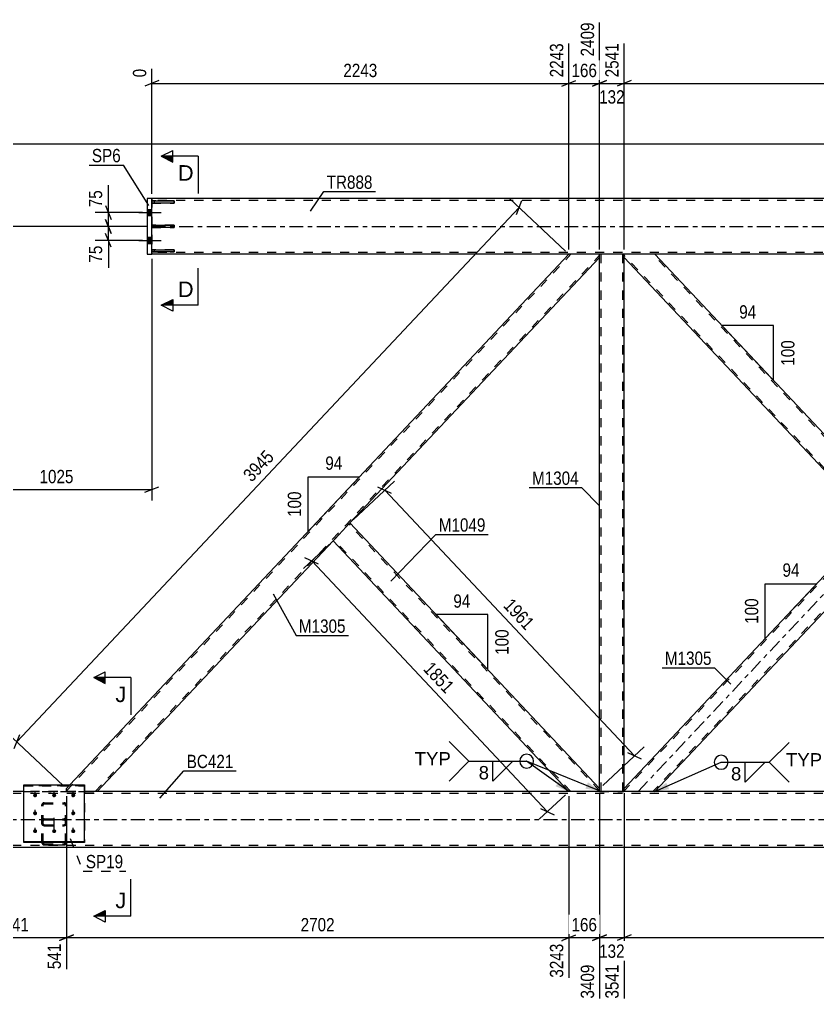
# Model space of a CAD drawing. Header units: millimetres. Extents: x 0 to 1189, y 0 to 841.
# Drawn here: x 87.2 to 258.9, y 442.4 to 653.7 of the extents above; entities that cross this region are included whole.
import ezdxf

# ---------------------------------------------------------------- set-up
doc = ezdxf.new("R2010")
doc.units = ezdxf.units.MM
doc.linetypes.add('DXK_LINE_DOT2', pattern=[3.9198, 1.9599, -1.9599])
doc.linetypes.add('DXK_LINE_DOT3', pattern=[5.9187, 2.979, -0.9799, 0.9799, -0.9799])
doc.styles.add('Arial', font='ARIAL.TTF', dxfattribs={"height": 0.2})
doc.styles.add('Arial Narrow', font='ARIALN.TTF', dxfattribs={"height": 0.2})

# ---------------------------------------------------------------- blocks, each defined once
blk = doc.blocks.new('Part-761548908-4871 - 4653')
at = {"color": 7, "linetype": 'DXK_LINE_DOT2'}
for p, q in [((92.02, 484.73), (92.05, 484.9)), ((92.02, 476.63), (92.02, 484.73)), ((92.05, 484.9), (92.16, 485.05)), ((92.16, 485.05), (92.31, 485.15)), ((92.27, 484.82), (92.26, 484.73)), ((92.26, 476.63), (92.26, 484.73)), ((92.33, 484.89), (92.27, 484.82)), ((92.31, 485.15), (92.5, 485.18)), ((92.4, 484.94), (92.33, 484.89)), ((92.5, 484.96), (92.4, 484.94)), ((92.5, 485.18), (96.82, 485.18)), ((92.5, 484.96), (96.82, 484.96)), ((96.82, 485.18), (97, 485.15)), ((96.91, 484.94), (96.82, 484.96)), ((96.98, 484.89), (96.91, 484.94)), ((97.04, 484.82), (96.98, 484.89)), ((97, 485.15), (97.15, 485.05)), ((97.06, 484.73), (97.04, 484.82)), ((97.06, 476.63), (97.06, 484.73)), ((97.15, 485.05), (97.26, 484.9)), ((97.26, 484.9), (97.3, 484.73)), ((97.3, 476.63), (97.3, 484.73)), ((92.5, 481.73), (92.31, 481.69)), ((92.5, 481.73), (96.82, 481.73)), ((97, 481.69), (96.82, 481.73)), ((92.05, 481.42), (92.02, 481.22)), ((92.05, 480.5), (92.02, 480.67)), ((92.16, 480.35), (92.05, 480.5)), ((92.31, 480.25), (92.16, 480.35)), ((92.26, 481.22), (92.27, 481.32)), ((92.26, 480.67), (92.27, 480.58)), ((92.27, 481.32), (92.33, 481.4)), ((92.27, 480.58), (92.33, 480.51)), ((92.5, 480.22), (92.31, 480.25)), ((92.33, 481.4), (92.4, 481.46)), ((92.33, 480.51), (92.4, 480.46)), ((92.4, 481.46), (92.5, 481.48)), ((92.4, 480.46), (92.5, 480.44)), ((92.5, 481.48), (96.82, 481.48)), ((92.5, 480.44), (96.82, 480.44)), ((92.5, 480.22), (96.82, 480.22)), ((96.82, 481.48), (96.91, 481.46)), ((96.82, 480.44), (96.91, 480.46)), ((97, 480.25), (96.82, 480.22)), ((96.91, 481.46), (96.98, 481.4)), ((96.91, 480.46), (96.98, 480.51)), ((96.98, 481.4), (97.04, 481.32)), ((96.98, 480.51), (97.04, 480.58)), ((97.15, 480.35), (97, 480.25)), ((97.04, 481.32), (97.06, 481.22)), ((97.04, 480.58), (97.06, 480.67)), ((97.26, 480.5), (97.15, 480.35)), ((97.3, 481.22), (97.26, 481.42)), ((97.3, 480.67), (97.26, 480.5)), ((92.02, 476.63), (92.05, 476.43)), ((92.27, 476.53), (92.26, 476.63)), ((92.33, 476.45), (92.27, 476.53)), ((92.31, 476.15), (92.5, 476.11)), ((92.4, 476.39), (92.33, 476.45)), ((92.5, 476.37), (92.4, 476.39)), ((92.5, 476.37), (96.82, 476.37)), ((92.5, 476.11), (96.82, 476.11)), ((96.91, 476.39), (96.82, 476.37)), ((96.82, 476.11), (97, 476.15)), ((96.98, 476.45), (96.91, 476.39)), ((97.04, 476.53), (96.98, 476.45)), ((97.06, 476.63), (97.04, 476.53)), ((97.26, 476.43), (97.3, 476.63))]:
    blk.add_line(p, q, dxfattribs=at)
for centre, start, end in [((92.52, 481.24), 114.32, 159.2417), ((96.79, 481.24), 20.7583, 65.68), ((92.52, 476.61), 200.7583, 245.68), ((96.79, 476.61), 294.32, 339.2417)]:
    blk.add_arc(centre, 0.496, start, end, dxfattribs=at)
blk = doc.blocks.new('Bolt-761548908-4666 - 4653')
at = {"color": 1, "linetype": 'DXK_LINE_DOT2'}
for p, q in [((90.56, 486.37), (90.56, 487.51)), ((94.66, 486.37), (94.66, 487.51)), ((98.76, 486.37), (98.76, 487.51)), ((90.56, 482.52), (90.56, 483.66)), ((98.76, 482.52), (98.76, 483.66)), ((90.56, 478.67), (90.56, 479.8)), ((94.66, 478.67), (94.66, 479.8)), ((98.76, 478.67), (98.76, 479.8))]:
    blk.add_line(p, q, dxfattribs=at)
blk = doc.blocks.new('Part-761548908-4830 - 4653')
at = {"color": 7, "linetype": 'DXK_LINE_DOT2'}
for p, q in [((120.46, 614.68), (115.66, 614.68)), ((115.66, 614.68), (115.66, 614.2)), ((116.26, 614.2), (116.26, 614.68)), ((120.46, 614.2), (120.46, 614.68)), ((115.66, 614.2), (120.46, 614.2))]:
    blk.add_line(p, q, dxfattribs=at)
blk = doc.blocks.new('Bolt-761548908-5115 - 4653')
at = {"linetype": 'Continuous'}
for points in [[(114.66, 612.84), (114.66, 611.52), (115.66, 611.52), (115.66, 612.84)], [(114.66, 612.84), (114.66, 611.52), (115.66, 611.52), (115.66, 612.84)], [(114.66, 606.84), (114.66, 605.52), (115.66, 605.52), (115.66, 606.84)], [(114.66, 606.84), (114.66, 605.52), (115.66, 605.52), (115.66, 606.84)]]:
    blk.add_hatch(color=1, dxfattribs=at).paths.add_polyline_path(points)
at = {"color": 1, "linetype": 'Continuous'}
for p, q in [((114.66, 612.84), (115.66, 612.84)), ((114.66, 612.84), (115.66, 612.84)), ((112.9, 612.18), (117.66, 612.18)), ((112.9, 612.18), (117.66, 612.18)), ((114.66, 611.52), (115.66, 611.52)), ((114.66, 611.52), (115.66, 611.52)), ((114.66, 606.84), (115.66, 606.84)), ((114.66, 606.84), (115.66, 606.84)), ((112.9, 606.18), (117.66, 606.18)), ((112.9, 606.18), (117.66, 606.18)), ((114.66, 605.52), (115.66, 605.52)), ((114.66, 605.52), (115.66, 605.52))]:
    blk.add_line(p, q, dxfattribs=at)
blk = doc.blocks.new('Part-761548908-4816 - 4653')
at = {"color": 2, "linetype": 'Continuous'}
for p, q in [((328.17, 615.18), (115.66, 615.18)), ((577.06, 603.18), (115.66, 603.18))]:
    blk.add_line(p, q, dxfattribs=at)
at = {"color": 7, "linetype": 'DXK_LINE_DOT2'}
for p, q in [((115.66, 615.18), (115.66, 603.18)), ((706.9, 614.78), (115.66, 614.78)), ((706.9, 603.58), (115.66, 603.58))]:
    blk.add_line(p, q, dxfattribs=at)
at = {"color": 7, "linetype": 'DXK_LINE_DOT3'}
blk.add_line((115.66, 609.18), (706.9, 609.18), dxfattribs=at)
blk = doc.blocks.new('Part-761548908-4821 - 4653')
at = {"color": 7, "linetype": 'DXK_LINE_DOT2'}
for p, q in [((706.9, 487.18), (75.66, 487.18)), ((706.9, 487.58), (88.16, 487.58)), ((88.16, 487.58), (101.16, 487.58)), ((706.9, 475.98), (75.66, 475.98))]:
    blk.add_line(p, q, dxfattribs=at)
at = {"color": 2, "linetype": 'Continuous'}
for p, q in [((88.16, 487.58), (80.46, 487.58)), ((328.17, 487.58), (101.16, 487.58)), ((706.9, 475.58), (80.46, 475.58))]:
    blk.add_line(p, q, dxfattribs=at)
at = {"color": 7, "linetype": 'DXK_LINE_DOT3'}
blk.add_line((75.66, 481.58), (706.9, 481.58), dxfattribs=at)
blk = doc.blocks.new('Part-761548908-4868 - 4653')
at = {"color": 7, "linetype": 'DXK_LINE_DOT2'}
for p, q in [((88.16, 476.59), (88.16, 489.03)), ((88.16, 489.03), (101.16, 489.03)), ((101.16, 488.81), (88.16, 488.81)), ((101.16, 489.03), (101.16, 476.59)), ((88.16, 476.81), (101.16, 476.81)), ((101.16, 476.59), (88.16, 476.59))]:
    blk.add_line(p, q, dxfattribs=at)
blk = doc.blocks.new('Bolt-761548908-4804 - 4653')
at = {"linetype": 'Continuous'}
for points in [[(90.56, 486.36), (90.46, 486.37), (90.38, 486.39), (90.3, 486.44), (90.23, 486.49), (90.17, 486.56), (90.14, 486.64), (90.12, 486.73), (90.12, 486.81), (90.14, 486.9), (90.17, 486.98), (90.23, 487.05), (90.3, 487.11), (90.38, 487.15), (90.46, 487.18), (90.56, 487.19), (90.65, 487.18), (90.73, 487.15), (90.81, 487.11), (90.88, 487.05), (90.94, 486.98), (90.97, 486.9), (90.99, 486.81), (90.99, 486.73), (90.97, 486.64), (90.94, 486.56), (90.88, 486.49), (90.81, 486.44), (90.73, 486.39), (90.65, 486.37)], [(94.66, 486.36), (94.56, 486.37), (94.48, 486.39), (94.4, 486.44), (94.33, 486.49), (94.27, 486.56), (94.24, 486.64), (94.22, 486.73), (94.22, 486.81), (94.24, 486.9), (94.27, 486.98), (94.33, 487.05), (94.4, 487.11), (94.48, 487.15), (94.56, 487.18), (94.66, 487.19), (94.75, 487.18), (94.83, 487.15), (94.91, 487.11), (94.98, 487.05), (95.04, 486.98), (95.07, 486.9), (95.09, 486.81), (95.09, 486.73), (95.07, 486.64), (95.04, 486.56), (94.98, 486.49), (94.91, 486.44), (94.83, 486.39), (94.75, 486.37)], [(98.76, 486.36), (98.66, 486.37), (98.58, 486.39), (98.5, 486.44), (98.43, 486.49), (98.37, 486.56), (98.34, 486.64), (98.32, 486.73), (98.32, 486.81), (98.34, 486.9), (98.37, 486.98), (98.43, 487.05), (98.5, 487.11), (98.58, 487.15), (98.66, 487.18), (98.76, 487.19), (98.85, 487.18), (98.93, 487.15), (99.01, 487.11), (99.08, 487.05), (99.14, 486.98), (99.17, 486.9), (99.19, 486.81), (99.19, 486.73), (99.17, 486.64), (99.14, 486.56), (99.08, 486.49), (99.01, 486.44), (98.93, 486.39), (98.85, 486.37)], [(90.56, 482.51), (90.46, 482.51), (90.38, 482.54), (90.3, 482.58), (90.23, 482.64), (90.17, 482.71), (90.14, 482.79), (90.12, 482.88), (90.12, 482.96), (90.14, 483.05), (90.17, 483.13), (90.23, 483.2), (90.3, 483.25), (90.38, 483.3), (90.46, 483.32), (90.56, 483.33), (90.65, 483.32), (90.73, 483.3), (90.81, 483.25), (90.88, 483.2), (90.94, 483.13), (90.97, 483.05), (90.99, 482.96), (90.99, 482.88), (90.97, 482.79), (90.94, 482.71), (90.88, 482.64), (90.81, 482.58), (90.73, 482.54), (90.65, 482.51)], [(98.76, 482.51), (98.66, 482.51), (98.58, 482.54), (98.5, 482.58), (98.43, 482.64), (98.37, 482.71), (98.34, 482.79), (98.32, 482.88), (98.32, 482.96), (98.34, 483.05), (98.37, 483.13), (98.43, 483.2), (98.5, 483.25), (98.58, 483.3), (98.66, 483.32), (98.76, 483.33), (98.85, 483.32), (98.93, 483.3), (99.01, 483.25), (99.08, 483.2), (99.14, 483.13), (99.17, 483.05), (99.19, 482.96), (99.19, 482.88), (99.17, 482.79), (99.14, 482.71), (99.08, 482.64), (99.01, 482.58), (98.93, 482.54), (98.85, 482.51)], [(90.56, 478.65), (90.46, 478.66), (90.38, 478.69), (90.3, 478.73), (90.23, 478.79), (90.17, 478.86), (90.14, 478.94), (90.12, 479.02), (90.12, 479.11), (90.14, 479.19), (90.17, 479.27), (90.23, 479.34), (90.3, 479.4), (90.38, 479.44), (90.46, 479.47), (90.56, 479.48), (90.65, 479.47), (90.73, 479.44), (90.81, 479.4), (90.88, 479.34), (90.94, 479.27), (90.97, 479.19), (90.99, 479.11), (90.99, 479.02), (90.97, 478.94), (90.94, 478.86), (90.88, 478.79), (90.81, 478.73), (90.73, 478.69), (90.65, 478.66)], [(94.66, 478.65), (94.56, 478.66), (94.48, 478.69), (94.4, 478.73), (94.33, 478.79), (94.27, 478.86), (94.24, 478.94), (94.22, 479.02), (94.22, 479.11), (94.24, 479.19), (94.27, 479.27), (94.33, 479.34), (94.4, 479.4), (94.48, 479.44), (94.56, 479.47), (94.66, 479.48), (94.75, 479.47), (94.83, 479.44), (94.91, 479.4), (94.98, 479.34), (95.04, 479.27), (95.07, 479.19), (95.09, 479.11), (95.09, 479.02), (95.07, 478.94), (95.04, 478.86), (94.98, 478.79), (94.91, 478.73), (94.83, 478.69), (94.75, 478.66)], [(98.76, 478.65), (98.66, 478.66), (98.58, 478.69), (98.5, 478.73), (98.43, 478.79), (98.37, 478.86), (98.34, 478.94), (98.32, 479.02), (98.32, 479.11), (98.34, 479.19), (98.37, 479.27), (98.43, 479.34), (98.5, 479.4), (98.58, 479.44), (98.66, 479.47), (98.76, 479.48), (98.85, 479.47), (98.93, 479.44), (99.01, 479.4), (99.08, 479.34), (99.14, 479.27), (99.17, 479.19), (99.19, 479.11), (99.19, 479.02), (99.17, 478.94), (99.14, 478.86), (99.08, 478.79), (99.01, 478.73), (98.93, 478.69), (98.85, 478.66)]]:
    blk.add_hatch(color=1, dxfattribs=at).paths.add_polyline_path(points)
at = {"color": 1, "linetype": 'Continuous'}
for p, q in [((90.56, 486.37), (90.56, 487.51)), ((94.66, 486.37), (94.66, 487.51)), ((98.76, 486.37), (98.76, 487.51)), ((90.56, 482.52), (90.56, 483.66)), ((98.76, 482.52), (98.76, 483.66)), ((90.56, 478.67), (90.56, 479.8)), ((94.66, 478.67), (94.66, 479.8)), ((98.76, 478.67), (98.76, 479.8))]:
    blk.add_line(p, q, dxfattribs=at)
blk = doc.blocks.new('Part-761548908-4827 - 4653')
at = {"color": 7, "linetype": 'DXK_LINE_DOT2'}
for p, q in [((120.46, 604.16), (115.66, 604.16)), ((115.66, 604.16), (115.66, 603.68)), ((116.26, 603.68), (116.26, 604.16)), ((120.46, 603.68), (120.46, 604.16)), ((115.66, 603.68), (120.46, 603.68))]:
    blk.add_line(p, q, dxfattribs=at)
blk = doc.blocks.new('Part-761548908-4833 - 4653')
at = {"color": 7, "linetype": 'DXK_LINE_DOT2'}
for p, q in [((120.46, 609.42), (115.66, 609.42)), ((115.66, 609.42), (115.66, 608.94)), ((115.66, 608.94), (120.46, 608.94)), ((116.26, 608.94), (116.26, 609.42)), ((120.46, 608.94), (120.46, 609.42))]:
    blk.add_line(p, q, dxfattribs=at)
blk = doc.blocks.new('Part-761548908-4836 - 4653')
at = {"color": 2, "linetype": 'Continuous'}
for p, q in [((115.66, 603.68), (115.66, 604.16)), ((115.66, 604.16), (120.46, 604.16)), ((120.46, 604.16), (120.46, 603.68)), ((120.46, 603.68), (115.66, 603.68))]:
    blk.add_line(p, q, dxfattribs=at)
at = {"color": 7, "linetype": 'DXK_LINE_DOT2'}
blk.add_line((116.26, 603.68), (116.26, 604.16), dxfattribs=at)
blk = doc.blocks.new('Part-761548908-4839 - 4653')
at = {"color": 2, "linetype": 'Continuous'}
for p, q in [((115.66, 614.68), (120.46, 614.68)), ((115.66, 614.68), (115.66, 614.2)), ((120.46, 614.68), (120.46, 614.2)), ((120.46, 614.2), (115.66, 614.2))]:
    blk.add_line(p, q, dxfattribs=at)
at = {"color": 7, "linetype": 'DXK_LINE_DOT2'}
blk.add_line((116.26, 614.2), (116.26, 614.68), dxfattribs=at)
blk = doc.blocks.new('Part-761548908-4842 - 4653')
at = {"color": 2, "linetype": 'Continuous'}
for p, q in [((115.66, 608.94), (115.66, 609.42)), ((115.66, 609.42), (120.46, 609.42)), ((120.46, 608.94), (115.66, 608.94)), ((120.46, 609.42), (120.46, 608.94))]:
    blk.add_line(p, q, dxfattribs=at)
at = {"color": 7, "linetype": 'DXK_LINE_DOT2'}
blk.add_line((116.26, 608.94), (116.26, 609.42), dxfattribs=at)
blk = doc.blocks.new('Part-761548908-4863 - 4653')
at = {"color": 2, "linetype": 'Continuous'}
for p, q in [((88.16, 489.03), (101.16, 489.03)), ((88.16, 476.59), (88.16, 489.03)), ((101.16, 476.59), (101.16, 489.03)), ((88.16, 476.81), (101.16, 476.81)), ((101.16, 476.59), (88.16, 476.59))]:
    blk.add_line(p, q, dxfattribs=at)
at = {"color": 7, "linetype": 'DXK_LINE_DOT2'}
blk.add_line((88.16, 488.81), (101.16, 488.81), dxfattribs=at)
blk = doc.blocks.new('Part-761548908-4979 - 4653')
at = {"color": 2, "linetype": 'Continuous'}
for p, q in [((155.1, 541.99), (158.28, 545.38)), ((212.02, 488.24), (158.28, 545.38)), ((154.66, 541.52), (155.1, 541.99)), ((205.39, 487.58), (154.66, 541.52)), ((212.02, 487.58), (212.02, 488.24))]:
    blk.add_line(p, q, dxfattribs=at)
at = {"color": 7, "linetype": 'DXK_LINE_DOT2'}
for p, q in [((212.02, 487.77), (158.06, 545.14)), ((154.69, 541.56), (155.1, 541.99)), ((154.88, 541.76), (154.89, 541.77)), ((205.83, 487.58), (154.88, 541.76)), ((212.02, 487.58), (205.39, 487.58))]:
    blk.add_line(p, q, dxfattribs=at)
blk = doc.blocks.new('Part-761548908-4994 - 4653')
at = {"color": 7, "linetype": 'DXK_LINE_DOT2'}
for p, q in [((92.05, 484.9), (92.02, 484.73)), ((92.02, 476.63), (92.02, 484.73)), ((92.16, 485.05), (92.05, 484.9)), ((92.31, 485.15), (92.16, 485.05)), ((92.26, 484.73), (92.27, 484.82)), ((92.26, 476.63), (92.26, 484.73)), ((92.27, 484.82), (92.33, 484.89)), ((92.5, 485.18), (92.31, 485.15)), ((92.33, 484.89), (92.4, 484.94)), ((92.4, 484.94), (92.5, 484.96)), ((92.5, 485.18), (96.82, 485.18)), ((92.5, 484.96), (96.82, 484.96)), ((97, 485.15), (96.82, 485.18)), ((96.82, 484.96), (96.91, 484.94)), ((96.91, 484.94), (96.98, 484.89)), ((96.98, 484.89), (97.04, 484.82)), ((97.15, 485.05), (97, 485.15)), ((97.04, 484.82), (97.06, 484.73)), ((97.06, 476.63), (97.06, 484.73)), ((97.26, 484.9), (97.15, 485.05)), ((97.3, 484.73), (97.26, 484.9)), ((97.3, 476.63), (97.3, 484.73)), ((92.31, 481.69), (92.5, 481.73)), ((92.5, 481.73), (96.82, 481.73)), ((96.82, 481.73), (97, 481.69)), ((92.02, 481.22), (92.05, 481.42)), ((92.02, 480.67), (92.05, 480.5)), ((92.05, 480.5), (92.16, 480.35)), ((92.16, 480.35), (92.31, 480.25)), ((92.27, 481.32), (92.26, 481.22)), ((92.27, 480.58), (92.26, 480.67)), ((92.33, 481.4), (92.27, 481.32)), ((92.33, 480.51), (92.27, 480.58)), ((92.31, 480.25), (92.5, 480.22)), ((92.4, 481.46), (92.33, 481.4)), ((92.4, 480.46), (92.33, 480.51)), ((92.5, 481.48), (92.4, 481.46)), ((92.5, 480.44), (92.4, 480.46)), ((92.5, 481.48), (96.82, 481.48)), ((92.5, 480.44), (96.82, 480.44)), ((92.5, 480.22), (96.82, 480.22)), ((96.91, 481.46), (96.82, 481.48)), ((96.91, 480.46), (96.82, 480.44)), ((96.82, 480.22), (97, 480.25)), ((96.98, 481.4), (96.91, 481.46)), ((96.98, 480.51), (96.91, 480.46)), ((97.04, 481.32), (96.98, 481.4)), ((97.04, 480.58), (96.98, 480.51)), ((97, 480.25), (97.15, 480.35)), ((97.06, 481.22), (97.04, 481.32)), ((97.06, 480.67), (97.04, 480.58)), ((97.15, 480.35), (97.26, 480.5)), ((97.26, 481.42), (97.3, 481.22)), ((97.26, 480.5), (97.3, 480.67)), ((92.02, 476.59), (92.02, 476.63)), ((92.26, 476.63), (92.27, 476.53)), ((92.27, 476.53), (92.33, 476.45)), ((92.33, 476.45), (92.4, 476.39)), ((92.4, 476.39), (92.5, 476.37)), ((92.5, 476.37), (96.82, 476.37)), ((96.82, 476.37), (96.91, 476.39)), ((96.91, 476.39), (96.98, 476.45)), ((96.98, 476.45), (97.04, 476.53)), ((97.04, 476.53), (97.06, 476.63)), ((97.3, 476.63), (97.29, 476.59))]:
    blk.add_line(p, q, dxfattribs=at)
at = {"color": 7, "linetype": 'DXK_LINE_DOT3'}
blk.add_line((94.66, 478.92), (94.66, 482.7), dxfattribs=at)
at = {"color": 2, "linetype": 'Continuous'}
for p, q in [((92.05, 476.43), (92.02, 476.59)), ((92.5, 476.11), (92.31, 476.15)), ((92.5, 476.11), (96.82, 476.11)), ((97, 476.15), (96.82, 476.11)), ((97.29, 476.59), (97.26, 476.43))]:
    blk.add_line(p, q, dxfattribs=at)
at = {"color": 7, "linetype": 'DXK_LINE_DOT2'}
for centre, start, end in [((92.52, 481.24), 114.3199, 159.2417), ((96.79, 481.24), 20.7583, 65.6801)]:
    blk.add_arc(centre, 0.496, start, end, dxfattribs=at)
at = {"color": 2, "linetype": 'Continuous'}
for centre, start, end in [((92.52, 476.61), 200.7583, 245.6801), ((96.79, 476.61), 294.3199, 339.2417)]:
    blk.add_arc(centre, 0.496, start, end, dxfattribs=at)
blk = doc.blocks.new('Part-761548908-5019 - 4653')
at = {"color": 7, "linetype": 'DXK_LINE_DOT2'}
for p, q in [((217.3, 603.18), (212.02, 603.18)), ((212.02, 602.51), (212.02, 603.18)), ((212.34, 487.58), (212.34, 603.18)), ((216.98, 487.58), (216.98, 603.18)), ((217.3, 602.51), (217.3, 603.18)), ((212.02, 487.58), (212.02, 488.24)), ((217.3, 487.58), (217.3, 488.24)), ((212.02, 487.58), (217.3, 487.58))]:
    blk.add_line(p, q, dxfattribs=at)
at = {"color": 2, "linetype": 'Continuous'}
for p, q in [((212.02, 488.24), (212.02, 602.51)), ((217.3, 488.24), (217.3, 602.51))]:
    blk.add_line(p, q, dxfattribs=at)
blk = doc.blocks.new('Part-761548908-5084 - 4653')
at = {"color": 2, "linetype": 'Continuous'}
for p, q in [((217.3, 602.51), (217.3, 603.18)), ((271.03, 545.38), (217.3, 602.51)), ((274.66, 549.23), (223.92, 603.18)), ((274.66, 549.23), (274.53, 549.09)), ((274.22, 548.76), (271.03, 545.38)), ((274.53, 549.09), (274.22, 548.76))]:
    blk.add_line(p, q, dxfattribs=at)
at = {"color": 7, "linetype": 'DXK_LINE_DOT2'}
for p, q in [((223.92, 603.18), (217.3, 603.18)), ((271.25, 545.61), (217.3, 602.98)), ((274.44, 549), (223.48, 603.18)), ((274.39, 548.94), (274.22, 548.76)), ((274.53, 549.09), (274.44, 549)), ((271.25, 545.61), (271.27, 545.63))]:
    blk.add_line(p, q, dxfattribs=at)
blk = doc.blocks.new('Part-761548908-5089 - 4653')
at = {"color": 7, "linetype": 'DXK_LINE_DOT2'}
for p, q in [((325.83, 603.18), (217.3, 487.77)), ((332.02, 602.98), (223.48, 487.58)), ((332.02, 603.18), (325.39, 603.18)), ((274.66, 549.23), (271.03, 545.38)), ((278.28, 545.38), (274.66, 541.52)), ((223.92, 487.58), (217.3, 487.58))]:
    blk.add_line(p, q, dxfattribs=at)
at = {"color": 7, "linetype": 'DXK_LINE_DOT3'}
blk.add_line((220.3, 487.58), (329.01, 603.18), dxfattribs=at)
at = {"color": 2, "linetype": 'Continuous'}
for p, q in [((325.39, 603.18), (274.66, 549.23)), ((332.02, 602.51), (278.28, 545.38)), ((332.02, 602.51), (332.02, 603.18)), ((271.03, 545.38), (217.3, 488.24)), ((274.66, 541.52), (223.92, 487.58)), ((217.3, 487.58), (217.3, 488.24))]:
    blk.add_line(p, q, dxfattribs=at)
blk = doc.blocks.new('Part-761548908-5094 - 4653')
at = {"color": 7, "linetype": 'DXK_LINE_DOT2'}
for p, q in [((97.3, 487.77), (205.83, 603.18)), ((103.48, 487.58), (212.02, 602.98)), ((212.02, 603.18), (205.39, 603.18)), ((154.66, 541.52), (158.28, 545.38)), ((97.3, 488.24), (98.04, 489.03)), ((97.3, 487.58), (97.3, 488.24)), ((97.3, 487.58), (103.92, 487.58))]:
    blk.add_line(p, q, dxfattribs=at)
at = {"color": 2, "linetype": 'Continuous'}
for p, q in [((98.04, 489.03), (205.39, 603.18)), ((212.02, 602.51), (158.28, 545.38)), ((212.02, 602.51), (212.02, 603.18)), ((103.92, 487.58), (154.66, 541.52))]:
    blk.add_line(p, q, dxfattribs=at)
blk = doc.blocks.new('Part-761548908-5109 - 4653')
at = {"color": 2, "linetype": 'Continuous'}
for p, q in [((115.66, 615.18), (114.66, 615.18)), ((114.66, 615.18), (114.66, 603.18)), ((115.66, 603.18), (115.66, 615.18)), ((114.66, 603.18), (115.66, 603.18))]:
    blk.add_line(p, q, dxfattribs=at)
blk = doc.blocks.new('StraightDimension-761548908-16525 - 4653')
at = {"color": 7, "linetype": 'Continuous'}
for p, q in [((105.73, 613.68), (106.93, 610.68)), ((113.66, 612.18), (103.48, 612.18)), ((106.93, 607.68), (105.73, 610.68)), ((106.33, 609.18), (106.33, 612.18)), ((114.66, 609.18), (103.48, 609.18))]:
    blk.add_line(p, q, dxfattribs=at)
at = {"color": 0}
blk.add_wipeout([(105.58, 617.56), (101.38, 617.56), (101.38, 612.7), (105.58, 612.7)], dxfattribs=at)
at = {"color": 7, "linetype": 'Continuous'}
blk.add_line((106.33, 612.18), (106.33, 618.08), dxfattribs=at)
blk.add_line((106.33, 612.18), (106.33, 618.08), dxfattribs=at)
at = {"color": 3, "style": 'Arial Narrow'}
blk.add_text('75', height=2.863, rotation=90.0002, dxfattribs=at).set_placement((104.98, 613.3))
blk = doc.blocks.new('StraightDimension-761548908-27746 - 4653')
at = {"color": 7, "linetype": 'Continuous'}
for p, q in [((212.02, 604.18), (212.02, 653.07)), ((217.3, 604.18), (217.3, 648.57)), ((210.52, 639.36), (213.52, 640.56)), ((218.8, 640.56), (215.8, 639.36)), ((212.02, 639.96), (217.3, 639.96))]:
    blk.add_line(p, q, dxfattribs=at)
at = {"color": 0, "linetype": 'Continuous'}
blk.add_wipeout([(216.7, 649.17), (212.5, 649.17), (212.5, 640.66), (216.7, 640.66)], dxfattribs=at)
at = {"color": 0}
blk.add_wipeout([(218, 635.01), (218, 639.21), (211.31, 639.21), (211.31, 635.01)], dxfattribs=at)
at = {"color": 3, "linetype": 'Continuous', "style": 'Arial Narrow'}
blk.add_text('2541', height=2.863, rotation=90.0002, dxfattribs=at).set_placement((216.1, 641.26))
at = {"color": 3, "style": 'Arial Narrow'}
blk.add_text('132', height=2.863, dxfattribs=at).set_placement((211.91, 635.61))
blk = doc.blocks.new('StraightDimension-761548908-22610 - 4653')
at = {"color": 7, "linetype": 'Continuous'}
for p, q in [((217.3, 487.24), (217.3, 443.04)), ((325.39, 486.58), (325.39, 447.54)), ((218.8, 456.76), (215.8, 455.56)), ((323.89, 455.56), (326.89, 456.76)), ((217.3, 456.16), (325.39, 456.16))]:
    blk.add_line(p, q, dxfattribs=at)
at = {"color": 0}
blk.add_wipeout([(275.6, 456.91), (275.6, 461.11), (267.09, 461.11), (267.09, 456.91)], dxfattribs=at)
at = {"color": 0, "linetype": 'Continuous'}
blk.add_wipeout([(324.79, 455.46), (320.59, 455.46), (320.59, 446.94), (324.79, 446.94)], dxfattribs=at)
at = {"color": 3, "style": 'Arial Narrow'}
blk.add_text('2702', height=2.863, dxfattribs=at).set_placement((267.69, 457.51))
at = {"color": 3, "linetype": 'Continuous', "style": 'Arial Narrow'}
blk.add_text('6243', height=2.863, rotation=90.0002, dxfattribs=at).set_placement((324.19, 447.54))
blk = doc.blocks.new('StraightDimension-761548908-22613 - 4653')
at = {"color": 7, "linetype": 'Continuous'}
for p, q in [((97.3, 486.58), (97.3, 449.37)), ((205.39, 486.58), (205.39, 447.54)), ((98.8, 456.76), (95.8, 455.56)), ((203.89, 455.56), (206.89, 456.76)), ((97.3, 456.16), (205.39, 456.16))]:
    blk.add_line(p, q, dxfattribs=at)
at = {"color": 0}
blk.add_wipeout([(155.6, 456.91), (155.6, 461.11), (147.09, 461.11), (147.09, 456.91)], dxfattribs=at)
at = {"color": 0, "linetype": 'Continuous'}
blk.add_wipeout([(204.79, 455.46), (200.59, 455.46), (200.59, 446.94), (204.79, 446.94)], dxfattribs=at)
at = {"color": 3, "style": 'Arial Narrow'}
blk.add_text('2702', height=2.863, dxfattribs=at).set_placement((147.69, 457.51))
at = {"color": 3, "linetype": 'Continuous', "style": 'Arial Narrow'}
blk.add_text('3243', height=2.863, rotation=90.0002, dxfattribs=at).set_placement((204.19, 447.54))
blk = doc.blocks.new('StraightDimension-761548908-5562 - 4653')
at = {"color": 7, "linetype": 'Continuous'}
blk.add_line((327.17, 626.87), (41.17, 626.87), dxfattribs=at)
blk = doc.blocks.new('StraightDimension-761548908-5743 - 4653')
at = {"color": 7, "linetype": 'Continuous'}
for p, q in [((55.52, 607.68), (54.32, 610.68)), ((114.66, 609.18), (52.07, 609.18)), ((54.92, 481.58), (54.92, 609.18)), ((54.32, 483.08), (55.52, 480.08)), ((74.66, 481.58), (52.07, 481.58))]:
    blk.add_line(p, q, dxfattribs=at)
at = {"color": 0}
blk.add_wipeout([(54.17, 549.63), (49.97, 549.63), (49.97, 541.12), (54.17, 541.12)], dxfattribs=at)
at = {"color": 3, "style": 'Arial Narrow'}
blk.add_text('3190', height=2.863, rotation=90.0002, dxfattribs=at).set_placement((53.57, 541.72))
blk = doc.blocks.new('StraightDimension-761548908-5751 - 4653')
at = {"color": 7, "linetype": 'Continuous'}
for p, q in [((115.66, 602.18), (115.66, 550.18)), ((74.66, 493.38), (74.66, 555.43)), ((76.16, 553.18), (73.16, 551.98)), ((74.66, 552.58), (115.66, 552.58)), ((114.16, 551.98), (117.16, 553.18))]:
    blk.add_line(p, q, dxfattribs=at)
at = {"color": 0}
blk.add_wipeout([(99.41, 553.33), (99.41, 557.53), (90.9, 557.53), (90.9, 553.33)], dxfattribs=at)
at = {"color": 3, "style": 'Arial Narrow'}
blk.add_text('1025', height=2.863, dxfattribs=at).set_placement((91.5, 553.93))
blk = doc.blocks.new('StraightDimension-761548908-16526 - 4653')
at = {"color": 7, "linetype": 'Continuous'}
for p, q in [((105.73, 610.68), (106.93, 607.68)), ((114.66, 609.18), (103.48, 609.18)), ((106.33, 606.18), (106.33, 609.18)), ((106.93, 604.68), (105.73, 607.68)), ((113.66, 606.18), (103.48, 606.18))]:
    blk.add_line(p, q, dxfattribs=at)
at = {"color": 0}
blk.add_wipeout([(105.58, 605.65), (101.38, 605.65), (101.38, 600.79), (105.58, 600.79)], dxfattribs=at)
at = {"color": 7, "linetype": 'Continuous'}
blk.add_line((106.33, 606.18), (106.33, 600.27), dxfattribs=at)
blk.add_line((106.33, 606.18), (106.33, 600.27), dxfattribs=at)
at = {"color": 3, "style": 'Arial Narrow'}
blk.add_text('75', height=2.863, rotation=90.0002, dxfattribs=at).set_placement((104.98, 601.39))
blk = doc.blocks.new('StraightDimension-761548908-16860 - 4653')
at = {"color": 7, "linetype": 'Continuous'}
for p, q in [((204.66, 603.86), (192.61, 615.19)), ((194.1, 611.74), (195.28, 614.75)), ((86.59, 498.3), (194.69, 613.24)), ((96.57, 488.92), (84.52, 500.25)), ((87.18, 499.81), (86, 496.8))]:
    blk.add_line(p, q, dxfattribs=at)
at = {"color": 0}
blk.add_wipeout([(143.01, 559.39), (139.95, 562.26), (134.12, 556.06), (137.18, 553.19)], dxfattribs=at)
at = {"color": 3, "style": 'Arial Narrow'}
blk.add_text('3945', height=2.863, rotation=46.7591, dxfattribs=at).set_placement((137.15, 554.03))
blk = doc.blocks.new('StraightDimension-761548908-16898 - 4653')
at = {"color": 7, "linetype": 'Continuous'}
for p, q in [((159.01, 546.06), (167.86, 554.38)), ((167.25, 551.75), (164.32, 553.11)), ((165.78, 552.43), (219.52, 495.29)), ((212.74, 488.92), (221.6, 497.24)), ((218.05, 495.97), (220.98, 494.61))]:
    blk.add_line(p, q, dxfattribs=at)
at = {"color": 0}
blk.add_wipeout([(196.11, 521.28), (199.17, 524.15), (193.34, 530.35), (190.28, 527.48)], dxfattribs=at)
at = {"color": 3, "style": 'Arial Narrow'}
blk.add_text('1961', height=2.863, rotation=-46.7591, dxfattribs=at).set_placement((191.13, 527.45))
blk = doc.blocks.new('StraightDimension-761548908-16914 - 4653')
at = {"color": 7, "linetype": 'Continuous'}
for p, q in [((153.93, 540.84), (148.31, 535.55)), ((151.52, 536.52), (148.59, 537.88)), ((150.06, 537.2), (200.79, 483.25)), ((204.66, 486.89), (199.04, 481.61)), ((199.33, 483.93), (202.26, 482.57))]:
    blk.add_line(p, q, dxfattribs=at)
at = {"color": 0}
blk.add_wipeout([(178.89, 507.64), (181.95, 510.52), (176.12, 516.72), (173.06, 513.84)], dxfattribs=at)
at = {"color": 3, "style": 'Arial Narrow'}
blk.add_text('1851', height=2.863, rotation=-46.7591, dxfattribs=at).set_placement((173.9, 513.81))
blk = doc.blocks.new('AngleDimension-761548908-16984 - 4653')
at = {"color": 7, "linetype": 'Continuous'}
for p, q in [((149.28, 555.32), (160.38, 555.32)), ((149.28, 543.51), (160.38, 555.32)), ((149.28, 543.51), (149.28, 555.32)), ((158.99, 553.83), (160.38, 555.32))]:
    blk.add_line(p, q, dxfattribs=at)
at = {"color": 0}
for points in [[(157.26, 556.22), (157.26, 560.42), (152.4, 560.42), (152.4, 556.22)], [(148.38, 552.76), (144.18, 552.76), (144.18, 546.07), (148.38, 546.07)]]:
    blk.add_wipeout(points, dxfattribs=at)
at = {"color": 3, "style": 'Arial Narrow'}
blk.add_text('94', height=2.863, dxfattribs=at).set_placement((153, 556.82))
blk.add_text('100', height=2.863, rotation=90.0002, dxfattribs=at).set_placement((147.78, 546.67))
blk = doc.blocks.new('AngleDimension-761548908-17013 - 4653')
at = {"color": 7, "linetype": 'Continuous'}
for p, q in [((180.43, 521.83), (176.83, 525.65)), ((187.93, 525.65), (176.83, 525.65)), ((187.93, 513.85), (176.83, 525.65)), ((187.93, 513.85), (187.93, 525.65))]:
    blk.add_line(p, q, dxfattribs=at)
at = {"color": 0}
for points in [[(184.81, 526.55), (184.81, 530.75), (179.95, 530.75), (179.95, 526.55)], [(193.03, 523.09), (188.83, 523.09), (188.83, 516.4), (193.03, 516.4)]]:
    blk.add_wipeout(points, dxfattribs=at)
at = {"color": 3, "style": 'Arial Narrow'}
blk.add_text('94', height=2.863, dxfattribs=at).set_placement((180.55, 527.15))
blk.add_text('100', height=2.863, rotation=90.0002, dxfattribs=at).set_placement((192.43, 517))
blk = doc.blocks.new('AngleDimension-761548908-17039 - 4653')
at = {"color": 7, "linetype": 'Continuous'}
for p, q in [((246.21, 579.48), (238.34, 587.85)), ((249.43, 587.85), (238.34, 587.85)), ((249.43, 576.05), (238.34, 587.85)), ((249.43, 576.05), (249.43, 587.85))]:
    blk.add_line(p, q, dxfattribs=at)
at = {"color": 0}
for points in [[(246.31, 588.75), (246.31, 592.95), (241.46, 592.95), (241.46, 588.75)], [(254.53, 585.29), (250.33, 585.29), (250.33, 578.61), (254.53, 578.61)]]:
    blk.add_wipeout(points, dxfattribs=at)
at = {"color": 3, "style": 'Arial Narrow'}
blk.add_text('94', height=2.863, dxfattribs=at).set_placement((242.06, 589.35))
blk.add_text('100', height=2.863, rotation=90.0002, dxfattribs=at).set_placement((253.93, 579.21))
blk = doc.blocks.new('AngleDimension-761548908-17053 - 4653')
at = {"color": 7, "linetype": 'Continuous'}
for p, q in [((247.65, 532.31), (258.75, 532.31)), ((247.65, 520.51), (258.75, 532.31)), ((247.65, 520.51), (247.65, 532.31)), ((253.12, 526.33), (258.75, 532.31))]:
    blk.add_line(p, q, dxfattribs=at)
at = {"color": 0}
for points in [[(255.62, 533.21), (255.62, 537.41), (250.77, 537.41), (250.77, 533.21)], [(246.75, 529.75), (242.55, 529.75), (242.55, 523.07), (246.75, 523.07)]]:
    blk.add_wipeout(points, dxfattribs=at)
at = {"color": 3, "style": 'Arial Narrow'}
blk.add_text('94', height=2.863, dxfattribs=at).set_placement((251.37, 533.81))
blk.add_text('100', height=2.863, rotation=90.0002, dxfattribs=at).set_placement((246.15, 523.67))
blk = doc.blocks.new('StraightDimension-761548908-22611 - 4653')
at = {"color": 7, "linetype": 'Continuous'}
for p, q in [((212.02, 487.24), (212.02, 443.04)), ((217.3, 487.24), (217.3, 443.04)), ((210.52, 455.56), (213.52, 456.76)), ((218.8, 456.76), (215.8, 455.56)), ((212.02, 456.16), (217.3, 456.16))]:
    blk.add_line(p, q, dxfattribs=at)
at = {"color": 0}
blk.add_wipeout([(218, 451.21), (218, 455.41), (211.31, 455.41), (211.31, 451.21)], dxfattribs=at)
at = {"color": 0, "linetype": 'Continuous'}
blk.add_wipeout([(216.7, 450.96), (212.5, 450.96), (212.5, 442.44), (216.7, 442.44)], dxfattribs=at)
at = {"color": 3, "style": 'Arial Narrow'}
blk.add_text('132', height=2.863, dxfattribs=at).set_placement((211.91, 451.81))
at = {"color": 3, "linetype": 'Continuous', "style": 'Arial Narrow'}
blk.add_text('3541', height=2.863, rotation=90.0002, dxfattribs=at).set_placement((216.1, 443.04))
blk = doc.blocks.new('StraightDimension-761548908-22612 - 4653')
at = {"color": 7, "linetype": 'Continuous'}
for p, q in [((205.39, 486.58), (205.39, 447.54)), ((212.02, 487.24), (212.02, 443.04)), ((203.89, 455.56), (206.89, 456.76)), ((213.52, 456.76), (210.52, 455.56)), ((205.39, 456.16), (212.02, 456.16))]:
    blk.add_line(p, q, dxfattribs=at)
at = {"color": 0}
blk.add_wipeout([(212.05, 456.91), (212.05, 461.11), (205.36, 461.11), (205.36, 456.91)], dxfattribs=at)
at = {"color": 0, "linetype": 'Continuous'}
blk.add_wipeout([(211.42, 450.96), (207.22, 450.96), (207.22, 442.44), (211.42, 442.44)], dxfattribs=at)
at = {"color": 3, "style": 'Arial Narrow'}
blk.add_text('166', height=2.863, dxfattribs=at).set_placement((205.96, 457.51))
at = {"color": 3, "linetype": 'Continuous', "style": 'Arial Narrow'}
blk.add_text('3409', height=2.863, rotation=90.0002, dxfattribs=at).set_placement((210.82, 443.04))
blk = doc.blocks.new('StraightDimension-761548908-22614 - 4653')
at = {"color": 7, "linetype": 'Continuous'}
for p, q in [((97.3, 486.58), (97.3, 449.37)), ((75.66, 469.78), (75.66, 453.03)), ((77.16, 456.76), (74.16, 455.56)), ((95.8, 455.56), (98.8, 456.76)), ((75.66, 456.16), (97.3, 456.16))]:
    blk.add_line(p, q, dxfattribs=at)
at = {"color": 0}
blk.add_wipeout([(89.82, 456.91), (89.82, 461.11), (83.13, 461.11), (83.13, 456.91)], dxfattribs=at)
at = {"color": 0, "linetype": 'Continuous'}
for points in [[(75.06, 455.46), (70.86, 455.46), (70.86, 452.43), (75.06, 452.43)], [(96.7, 455.46), (92.5, 455.46), (92.5, 448.77), (96.7, 448.77)]]:
    blk.add_wipeout(points, dxfattribs=at)
at = {"color": 3, "style": 'Arial Narrow'}
blk.add_text('541', height=2.863, dxfattribs=at).set_placement((83.73, 457.51))
at = {"color": 3, "linetype": 'Continuous', "style": 'Arial Narrow'}
for s, height, p in [('0', 2.86, (74.46, 453.03)), ('541', 2.863, (96.1, 449.37))]:
    blk.add_text(s, height=height, rotation=90.0002, dxfattribs=at).set_placement(p)
blk = doc.blocks.new('StraightDimension-761548908-27745 - 4653')
at = {"color": 7, "linetype": 'Continuous'}
for p, q in [((217.3, 604.18), (217.3, 648.57)), ((325.39, 604.18), (325.39, 648.57)), ((218.8, 640.56), (215.8, 639.36)), ((323.89, 639.36), (326.89, 640.56)), ((217.3, 639.96), (325.39, 639.96))]:
    blk.add_line(p, q, dxfattribs=at)
at = {"color": 0, "linetype": 'Continuous'}
blk.add_wipeout([(324.79, 649.17), (320.59, 649.17), (320.59, 640.66), (324.79, 640.66)], dxfattribs=at)
at = {"color": 0}
blk.add_wipeout([(275.6, 640.71), (275.6, 644.91), (267.09, 644.91), (267.09, 640.71)], dxfattribs=at)
at = {"color": 3, "linetype": 'Continuous', "style": 'Arial Narrow'}
blk.add_text('5243', height=2.863, rotation=90.0002, dxfattribs=at).set_placement((324.19, 641.26))
at = {"color": 3, "style": 'Arial Narrow'}
blk.add_text('2702', height=2.863, dxfattribs=at).set_placement((267.69, 641.31))
blk = doc.blocks.new('StraightDimension-761548908-27747 - 4653')
at = {"color": 7, "linetype": 'Continuous'}
for p, q in [((212.02, 604.18), (212.02, 653.07)), ((205.39, 604.18), (205.39, 648.57)), ((203.89, 639.36), (206.89, 640.56)), ((213.52, 640.56), (210.52, 639.36)), ((205.39, 639.96), (212.02, 639.96))]:
    blk.add_line(p, q, dxfattribs=at)
at = {"color": 0}
blk.add_wipeout([(212.05, 640.71), (212.05, 644.91), (205.36, 644.91), (205.36, 640.71)], dxfattribs=at)
at = {"color": 0, "linetype": 'Continuous'}
blk.add_wipeout([(211.42, 653.67), (207.22, 653.67), (207.22, 645.16), (211.42, 645.16)], dxfattribs=at)
at = {"color": 3, "linetype": 'Continuous', "style": 'Arial Narrow'}
blk.add_text('2409', height=2.863, rotation=90.0002, dxfattribs=at).set_placement((210.82, 645.76))
at = {"color": 3, "style": 'Arial Narrow'}
blk.add_text('166', height=2.863, dxfattribs=at).set_placement((205.96, 641.31))
blk = doc.blocks.new('StraightDimension-761548908-27748 - 4653')
at = {"color": 7, "linetype": 'Continuous'}
for p, q in [((205.39, 604.18), (205.39, 648.57)), ((115.66, 616.18), (115.66, 643.09)), ((117.16, 640.56), (114.16, 639.36)), ((203.89, 639.36), (206.89, 640.56)), ((115.66, 639.96), (205.39, 639.96))]:
    blk.add_line(p, q, dxfattribs=at)
at = {"color": 0, "linetype": 'Continuous'}
for points in [[(204.79, 649.17), (200.59, 649.17), (200.59, 640.66), (204.79, 640.66)], [(115.06, 643.69), (110.86, 643.69), (110.86, 640.66), (115.06, 640.66)]]:
    blk.add_wipeout(points, dxfattribs=at)
at = {"color": 0}
blk.add_wipeout([(164.78, 640.71), (164.78, 644.91), (156.27, 644.91), (156.27, 640.71)], dxfattribs=at)
at = {"color": 3, "linetype": 'Continuous', "style": 'Arial Narrow'}
for s, height, p in [('2243', 2.863, (204.19, 641.26)), ('0', 2.86, (114.46, 641.26))]:
    blk.add_text(s, height=height, rotation=90.0002, dxfattribs=at).set_placement(p)
at = {"color": 3, "style": 'Arial Narrow'}
blk.add_text('2243', height=2.863, dxfattribs=at).set_placement((156.87, 641.31))
blk = doc.blocks.new('Mark-761548908-4812 - 4653')
at = {"color": 0}
blk.add_wipeout([(163.16, 617.27), (163.16, 620.27), (153.29, 620.27), (153.29, 617.27)], dxfattribs=at)
blk.add_wipeout([(163.16, 617.27), (163.16, 620.27), (153.29, 620.27), (153.29, 617.27)], dxfattribs=at)
at = {"color": 30, "linetype": 'Continuous'}
for p, q in [((149.79, 612.44), (152.69, 616.67)), ((152.69, 616.67), (163.76, 616.67))]:
    blk.add_line(p, q, dxfattribs=at)
at = {"color": 3, "style": 'Arial Narrow'}
blk.add_text('TR888', height=2.863, dxfattribs=at).set_placement((153.29, 617.27))
blk = doc.blocks.new('Mark-761548908-4817 - 4653')
at = {"color": 0}
blk.add_wipeout([(133.22, 492.63), (133.22, 495.63), (123.17, 495.63), (123.17, 492.63)], dxfattribs=at)
blk.add_wipeout([(133.22, 492.63), (133.22, 495.63), (123.17, 495.63), (123.17, 492.63)], dxfattribs=at)
at = {"color": 30, "linetype": 'Continuous'}
for p, q in [((117.4, 486.15), (122.57, 492.03)), ((122.57, 492.03), (133.82, 492.03))]:
    blk.add_line(p, q, dxfattribs=at)
at = {"color": 3, "style": 'Arial Narrow'}
blk.add_text('BC421', height=2.863, dxfattribs=at).set_placement((123.17, 492.63))
blk = doc.blocks.new('Mark-761548908-4864 - 4653')
at = {"color": 0}
blk.add_wipeout([(109.49, 471.08), (109.49, 474.08), (101.46, 474.08), (101.46, 471.08)], dxfattribs=at)
blk.add_wipeout([(109.49, 471.08), (109.49, 474.08), (101.46, 474.08), (101.46, 471.08)], dxfattribs=at)
at = {"color": 30, "linetype": 'DXK_LINE_DOT2'}
for p, q in [((98.1, 477.46), (100.86, 470.48)), ((100.86, 470.48), (110.09, 470.48))]:
    blk.add_line(p, q, dxfattribs=at)
at = {"color": 3, "style": 'Arial Narrow'}
blk.add_text('SP19', height=2.863, dxfattribs=at).set_placement((101.46, 471.08))
blk = doc.blocks.new('Mark-761548908-4975 - 4653')
at = {"color": 0}
blk.add_wipeout([(187.46, 543.51), (187.46, 546.51), (177.41, 546.51), (177.41, 543.51)], dxfattribs=at)
blk.add_wipeout([(187.46, 543.51), (187.46, 546.51), (177.41, 546.51), (177.41, 543.51)], dxfattribs=at)
at = {"color": 30, "linetype": 'Continuous'}
for p, q in [((167.06, 532.88), (176.81, 542.91)), ((176.81, 542.91), (188.06, 542.91))]:
    blk.add_line(p, q, dxfattribs=at)
at = {"color": 3, "style": 'Arial Narrow'}
blk.add_text('M1049', height=2.863, dxfattribs=at).set_placement((177.41, 543.51))
blk = doc.blocks.new('Mark-761548908-5015 - 4653')
at = {"color": 0}
blk.add_wipeout([(207.53, 553.58), (207.53, 556.58), (197.47, 556.58), (197.47, 553.58)], dxfattribs=at)
blk.add_wipeout([(207.53, 553.58), (207.53, 556.58), (197.47, 556.58), (197.47, 553.58)], dxfattribs=at)
at = {"color": 30, "linetype": 'Continuous'}
for p in [(196.87, 552.98), (212.02, 549.09)]:
    blk.add_line(p, (208.13, 552.98), dxfattribs=at)
at = {"color": 3, "style": 'Arial Narrow'}
blk.add_text('M1304', height=2.863, dxfattribs=at).set_placement((197.47, 553.58))
blk = doc.blocks.new('Mark-761548908-5085 - 4653')
at = {"color": 0}
blk.add_wipeout([(236.12, 514.84), (236.12, 517.84), (226.06, 517.84), (226.06, 514.84)], dxfattribs=at)
blk.add_wipeout([(236.12, 514.84), (236.12, 517.84), (226.06, 517.84), (226.06, 514.84)], dxfattribs=at)
at = {"color": 30, "linetype": 'Continuous'}
for p in [(225.46, 514.24), (240.25, 510.71)]:
    blk.add_line(p, (236.72, 514.24), dxfattribs=at)
at = {"color": 3, "style": 'Arial Narrow'}
blk.add_text('M1305', height=2.863, dxfattribs=at).set_placement((226.06, 514.84))
blk = doc.blocks.new('Mark-761548908-5090 - 4653')
at = {"color": 0}
blk.add_wipeout([(157.36, 521.75), (157.36, 524.75), (147.31, 524.75), (147.31, 521.75)], dxfattribs=at)
blk.add_wipeout([(157.36, 521.75), (157.36, 524.75), (147.31, 524.75), (147.31, 521.75)], dxfattribs=at)
at = {"color": 30, "linetype": 'Continuous'}
for p, q in [((141.76, 530.13), (146.71, 521.15)), ((146.71, 521.15), (157.96, 521.15))]:
    blk.add_line(p, q, dxfattribs=at)
at = {"color": 3, "style": 'Arial Narrow'}
blk.add_text('M1305', height=2.863, dxfattribs=at).set_placement((147.31, 521.75))
blk = doc.blocks.new('Mark-761548908-5105 - 4653')
at = {"color": 0}
blk.add_wipeout([(108.98, 622.99), (108.98, 625.99), (102.77, 625.99), (102.77, 622.99)], dxfattribs=at)
blk.add_wipeout([(108.98, 622.99), (108.98, 625.99), (102.77, 625.99), (102.77, 622.99)], dxfattribs=at)
at = {"color": 30, "linetype": 'Continuous'}
for p in [(102.17, 622.39), (115.05, 613.71)]:
    blk.add_line(p, (109.58, 622.39), dxfattribs=at)
at = {"color": 3, "style": 'Arial Narrow'}
blk.add_text('SP6', height=2.863, dxfattribs=at).set_placement((102.77, 622.99))
blk = doc.blocks.new('SectionMark-761548908-6160 - 4653')
at = {"linetype": 'Continuous'}
for points in [[(120.16, 624.27), (120.16, 623.02), (117.66, 624.27)], [(120.16, 593.48), (120.16, 592.23), (117.66, 592.23)]]:
    blk.add_hatch(color=6, dxfattribs=at).paths.add_polyline_path(points)
at = {"color": 6, "linetype": 'Continuous'}
for p, q in [((117.66, 624.27), (120.16, 625.52)), ((120.16, 623.02), (120.16, 625.52)), ((125.66, 624.27), (117.66, 624.27)), ((117.66, 624.27), (120.16, 623.02)), ((117.66, 592.23), (120.16, 593.48)), ((125.66, 592.23), (117.66, 592.23)), ((120.16, 590.98), (117.66, 592.23)), ((120.16, 593.48), (120.16, 590.98))]:
    blk.add_line(p, q, dxfattribs=at)
at = {"color": 0, "linetype": 'Continuous'}
for points in [[(124.66, 619.02), (124.66, 622.52), (121.29, 622.52), (121.29, 619.02)], [(124.66, 593.98), (124.66, 597.48), (121.29, 597.48), (121.29, 593.98)]]:
    blk.add_wipeout(points, dxfattribs=at)
at = {"color": 6, "linetype": 'Continuous'}
for p, q in [((125.66, 624.27), (125.66, 616.27)), ((125.66, 592.23), (125.66, 600.23))]:
    blk.add_line(p, q, dxfattribs=at)
at = {"color": 3, "linetype": 'Continuous', "style": 'Arial'}
for p in [(121.29, 619.02), (121.29, 593.98)]:
    blk.add_text('D', height=3.34, dxfattribs=at).set_placement(p)
blk = doc.blocks.new('SectionMark-761548908-6182 - 4653')
at = {"linetype": 'Continuous'}
for points in [[(105.66, 512.09), (105.66, 510.84), (103.16, 512.09)], [(105.66, 461.99), (105.66, 460.74), (103.16, 460.74)]]:
    blk.add_hatch(color=6, dxfattribs=at).paths.add_polyline_path(points)
at = {"color": 6, "linetype": 'Continuous'}
for p, q in [((103.16, 512.09), (105.66, 513.34)), ((105.66, 510.84), (105.66, 513.34)), ((111.16, 512.09), (103.16, 512.09)), ((103.16, 512.09), (105.66, 510.84)), ((103.16, 460.74), (105.66, 461.99)), ((111.16, 460.74), (103.16, 460.74)), ((105.66, 459.49), (103.16, 460.74)), ((105.66, 461.99), (105.66, 459.49))]:
    blk.add_line(p, q, dxfattribs=at)
at = {"color": 0, "linetype": 'Continuous'}
for points in [[(110.16, 506.84), (110.16, 510.34), (107.82, 510.34), (107.82, 506.84)], [(110.16, 462.49), (110.16, 465.99), (107.82, 465.99), (107.82, 462.49)]]:
    blk.add_wipeout(points, dxfattribs=at)
at = {"color": 6, "linetype": 'Continuous'}
for p, q in [((111.16, 512.09), (111.16, 504.09)), ((111.16, 460.74), (111.16, 468.74))]:
    blk.add_line(p, q, dxfattribs=at)
at = {"color": 3, "linetype": 'Continuous', "style": 'Arial'}
for p in [(107.82, 506.84), (107.82, 462.49)]:
    blk.add_text('J', height=3.34, dxfattribs=at).set_placement(p)
blk = doc.blocks.new('WeldMark-761548908-6186 - 4653')
at = {"linetype": 'Continuous'}
blk.add_hatch(color=30, dxfattribs=at).paths.add_polyline_path([(226.97, 488.1), (223.92, 487.58), (226.36, 489.48)])
at = {"color": 3, "linetype": 'Continuous'}
for q in [(252.79, 498.17), (252.79, 489.6)]:
    blk.add_line((248.5, 493.88), q, dxfattribs=at)
at = {"color": 30, "linetype": 'Continuous'}
blk.add_line((223.92, 487.58), (238.18, 493.88), dxfattribs=at)
at = {"color": 3, "linetype": 'Continuous'}
blk.add_arc((238.18, 493.88), 1.5, 90, 270, dxfattribs=at)
at = {"color": 0}
blk.add_wipeout([(242.7, 489.78), (242.7, 493.18), (240.08, 493.18), (240.08, 489.78)], dxfattribs=at)
at = {"color": 30, "linetype": 'Continuous'}
blk.add_line((238.18, 493.88), (248.5, 493.88), dxfattribs=at)
at = {"color": 3, "linetype": 'Continuous'}
for p, q in [((243.36, 493.88), (247.65, 493.88)), ((247.65, 493.88), (243.36, 489.6)), ((243.36, 489.6), (243.36, 493.88))]:
    blk.add_line(p, q, dxfattribs=at)
blk.add_arc((238.18, 493.88), 1.5, 270, 90, dxfattribs=at)
at = {"color": 3, "style": 'Arial'}
blk.add_text('8', height=2.87, dxfattribs=at).set_placement((240.28, 489.98))
at = {"color": 0, "linetype": 'Continuous'}
blk.add_wipeout([(259.88, 492.98), (259.88, 495.98), (252.1, 495.98), (252.1, 492.98)], dxfattribs=at)
blk.add_wipeout([(259.88, 492.98), (259.88, 495.98), (252.1, 495.98), (252.1, 492.98)], dxfattribs=at)
at = {"color": 3, "linetype": 'Continuous', "style": 'Arial'}
blk.add_text('TYP', height=2.865, dxfattribs=at).set_placement((252.1, 492.98))
blk = doc.blocks.new('WeldMark-761548908-6202 - 4653')
at = {"linetype": 'Continuous'}
for points in [[(203.39, 489.94), (205.39, 487.58), (202.52, 488.72)], [(209.52, 489.59), (212.02, 487.77), (208.95, 488.2)]]:
    blk.add_hatch(color=30, dxfattribs=at).paths.add_polyline_path(points)
at = {"color": 3, "linetype": 'Continuous'}
for q in [(179.61, 498.39), (179.61, 489.82)]:
    blk.add_line((183.89, 494.11), q, dxfattribs=at)
at = {"color": 30, "linetype": 'Continuous'}
for p in [(205.39, 487.58), (212.02, 487.77)]:
    blk.add_line(p, (196.32, 494.11), dxfattribs=at)
at = {"color": 3, "linetype": 'Continuous'}
for start, end in [(90, 270), (270, 90)]:
    blk.add_arc((196.32, 494.11), 1.5, start, end, dxfattribs=at)
at = {"color": 0}
blk.add_wipeout([(188.42, 490.01), (188.42, 493.41), (185.79, 493.41), (185.79, 490.01)], dxfattribs=at)
at = {"color": 30, "linetype": 'Continuous'}
blk.add_line((183.89, 494.11), (196.32, 494.11), dxfattribs=at)
at = {"color": 3, "linetype": 'Continuous'}
for p, q in [((189.07, 494.11), (193.36, 494.11)), ((193.36, 494.11), (189.07, 489.82)), ((189.07, 489.82), (189.07, 494.11))]:
    blk.add_line(p, q, dxfattribs=at)
at = {"color": 3, "style": 'Arial'}
blk.add_text('8', height=2.87, dxfattribs=at).set_placement((185.99, 490.21))
at = {"color": 0, "linetype": 'Continuous'}
blk.add_wipeout([(179.99, 493.21), (179.99, 496.21), (172.22, 496.21), (172.22, 493.21)], dxfattribs=at)
blk.add_wipeout([(179.99, 493.21), (179.99, 496.21), (172.22, 496.21), (172.22, 493.21)], dxfattribs=at)
at = {"color": 3, "linetype": 'Continuous', "style": 'Arial'}
blk.add_text('TYP', height=2.865, dxfattribs=at).set_placement((172.22, 493.21))

msp = doc.modelspace()

# ---------------------------------------------------------------- block references
for name in ['Part-761548908-4816 - 4653', 'Part-761548908-5109 - 4653', 'Part-761548908-4830 - 4653', 'Part-761548908-4839 - 4653', 'Bolt-761548908-5115 - 4653', 'Part-761548908-4833 - 4653', 'Part-761548908-4842 - 4653', 'Part-761548908-4827 - 4653', 'Part-761548908-4836 - 4653', 'Part-761548908-5094 - 4653', 'Part-761548908-5019 - 4653', 'Part-761548908-5084 - 4653', 'Part-761548908-5089 - 4653', 'Part-761548908-4979 - 4653', 'Part-761548908-4868 - 4653', 'Part-761548908-4863 - 4653', 'Part-761548908-4821 - 4653', 'Bolt-761548908-4804 - 4653', 'Bolt-761548908-4666 - 4653', 'Part-761548908-4871 - 4653', 'Part-761548908-4994 - 4653']:
    msp.add_blockref(name, (0, 0))

# ---------------------------------------------------------------- next in the draw order: block references
for name in ['StraightDimension-761548908-27746 - 4653', 'StraightDimension-761548908-16525 - 4653', 'StraightDimension-761548908-22613 - 4653', 'StraightDimension-761548908-22610 - 4653']:
    msp.add_blockref(name, (0, 0))

# ---------------------------------------------------------------- next in the draw order: block references
msp.add_blockref('StraightDimension-761548908-5562 - 4653', (0, 0))

# ---------------------------------------------------------------- next in the draw order: block references
for name in ['StraightDimension-761548908-27745 - 4653', 'StraightDimension-761548908-5743 - 4653', 'AngleDimension-761548908-17039 - 4653', 'AngleDimension-761548908-17053 - 4653', 'Mark-761548908-5085 - 4653', 'WeldMark-761548908-6186 - 4653', 'StraightDimension-761548908-22611 - 4653']:
    msp.add_blockref(name, (0, 0))

# ---------------------------------------------------------------- next in the draw order: block references
for name in ['StraightDimension-761548908-5751 - 4653', 'StraightDimension-761548908-22614 - 4653']:
    msp.add_blockref(name, (0, 0))

# ---------------------------------------------------------------- next in the draw order: block references
for name in ['StraightDimension-761548908-16526 - 4653', 'Mark-761548908-4864 - 4653']:
    msp.add_blockref(name, (0, 0))

# ---------------------------------------------------------------- next in the draw order: block references
msp.add_blockref('StraightDimension-761548908-16860 - 4653', (0, 0))

# ---------------------------------------------------------------- next in the draw order: block references
for name in ['StraightDimension-761548908-27747 - 4653', 'StraightDimension-761548908-16898 - 4653', 'SectionMark-761548908-6182 - 4653', 'Mark-761548908-4817 - 4653']:
    msp.add_blockref(name, (0, 0))

# ---------------------------------------------------------------- next in the draw order: block references
for name in ['StraightDimension-761548908-27748 - 4653', 'AngleDimension-761548908-16984 - 4653', 'Mark-761548908-5015 - 4653', 'StraightDimension-761548908-16914 - 4653']:
    msp.add_blockref(name, (0, 0))

# ---------------------------------------------------------------- next in the draw order: block references
for name in ['Mark-761548908-5105 - 4653', 'SectionMark-761548908-6160 - 4653', 'Mark-761548908-4812 - 4653', 'Mark-761548908-4975 - 4653', 'AngleDimension-761548908-17013 - 4653', 'Mark-761548908-5090 - 4653', 'StraightDimension-761548908-22612 - 4653']:
    msp.add_blockref(name, (0, 0))

# ---------------------------------------------------------------- next in the draw order: block references
msp.add_blockref('WeldMark-761548908-6202 - 4653', (0, 0))

doc.saveas('drawing.dxf')
